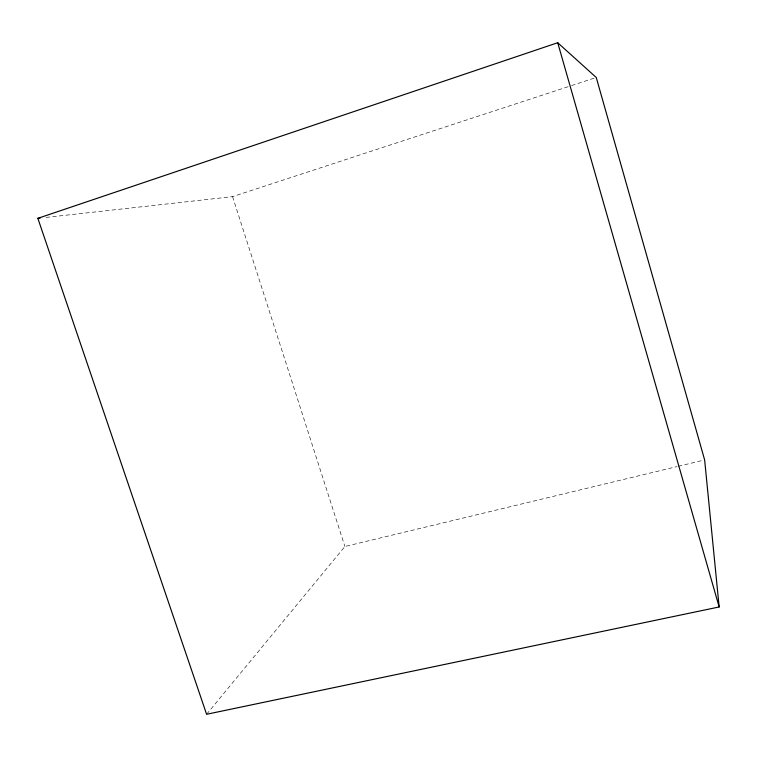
<?xml version="1.0" encoding="UTF-8"?>
<svg xmlns="http://www.w3.org/2000/svg" width="757" height="757" viewBox="0 0 757 757"><rect width="100%" height="100%" fill="white"/><g stroke="black" fill="none" stroke-linecap="round" stroke-linejoin="round"><path stroke-width="0.57" stroke-dasharray="3.79 2.84" d="M206.604 714.277L344.899 546.497L677.061 466.577M46.063 217.429L232.56 196.65L570.437 85.948M571.554 85.579L594.008 78.226M678.215 466.303L703.499 460.218M232.56 196.65L344.899 546.497"/><path stroke-width="1.14" d="M37.85 218.338L557.72 42.723L596.251 77.488L704.644 459.944L719.15 606.963L206.604 714.277L37.85 218.338L40.197 218.082M557.72 42.723L719.15 606.963"/></g></svg>
